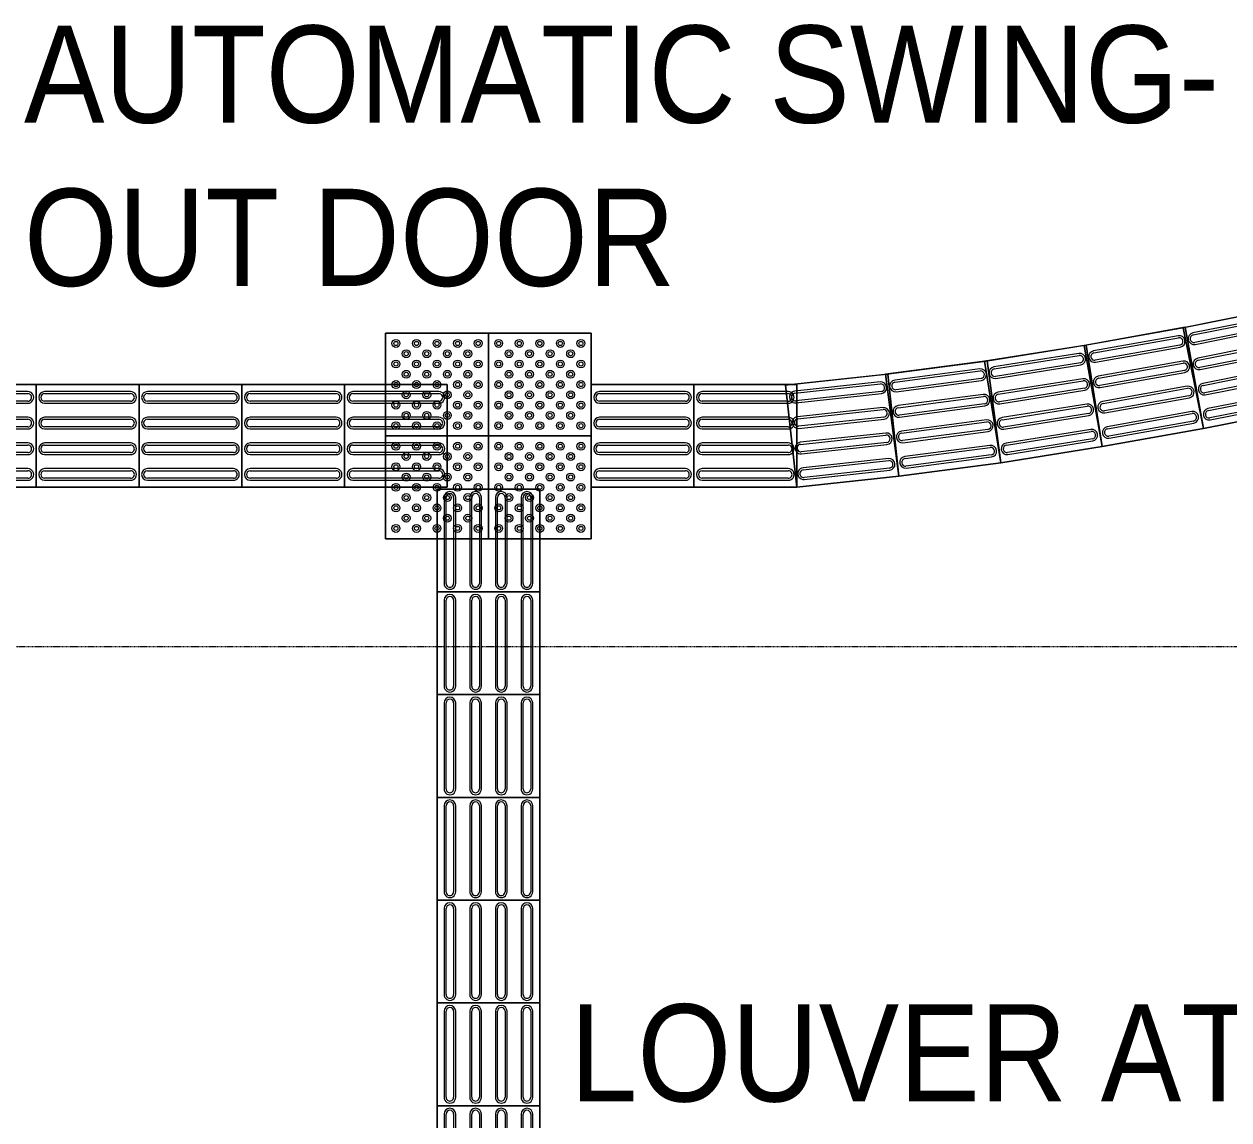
# Model space of a CAD drawing. Header units: millimetres. Extents: x 10569 to 232243, y -25347 to 80743.
# Drawn here: x 83084 to 86601, y 52536 to 55735 of the extents above; entities that cross this region are included whole.
import ezdxf

# ---------------------------------------------------------------- set-up
doc = ezdxf.new("R2010")
doc.units = ezdxf.units.MM
doc.linetypes.add('Overhead', pattern=[3.96875, 2.38125, -1.5875])
for name, color, linetype, lineweight in [('A-FLOR-OVHD', 1, 'Overhead', 9), ('A-GENM', 13, 'Continuous', 20), ('G-ANNO-TEXT', 231, 'Continuous', 5)]:
    doc.layers.add(name, color=color, linetype=linetype, lineweight=lineweight)
doc.styles.add('Swis721 BT_6', font='swiss.ttf', dxfattribs={"width": 0.89, "height": 283.821263})

# ---------------------------------------------------------------- blocks, each defined once
blk = doc.blocks.new('DLN_Tactile - Directional Tiles-V450-TENDER DRAFT G_F')
at = {"layer": 'A-GENM'}
for p, q in [((150, 150), (-150, 150)), ((-150, 150), (-150, -30)), ((-150, -30), (-150, 150)), ((-150, 150), (150, 150)), ((150, -30), (150, 150)), ((150, 150), (150, -30)), ((-129.5, 125.5), (-129.5, -30)), ((-123.5, -30), (-123.5, 125.5)), ((-101.5, 125.5), (-101.5, -30)), ((-95.5, -30), (-95.5, 125.5)), ((-54.5, 125.5), (-54.5, -30)), ((-48.5, -30), (-48.5, 125.5)), ((-26.5, 125.5), (-26.5, -30)), ((-20.5, -30), (-20.5, 125.5)), ((20.5, 125.5), (20.5, -30)), ((26.5, -30), (26.5, 125.5)), ((48.5, 125.5), (48.5, -30)), ((54.5, -30), (54.5, 125.5)), ((95.5, 125.5), (95.5, -30)), ((101.5, -30), (101.5, 125.5)), ((123.5, 125.5), (123.5, -30)), ((129.5, -30), (129.5, 125.5)), ((-150, -30), (-150, -150)), ((-150, -150), (-150, -30)), ((-129.5, -30), (-129.5, -125.5)), ((-123.5, -125.5), (-123.5, -30)), ((-101.5, -30), (-101.5, -125.5)), ((-95.5, -125.5), (-95.5, -30)), ((-54.5, -30), (-54.5, -125.5)), ((-48.5, -125.5), (-48.5, -30)), ((-26.5, -30), (-26.5, -125.5)), ((-20.5, -125.5), (-20.5, -30)), ((20.5, -30), (20.5, -125.5)), ((26.5, -125.5), (26.5, -30)), ((48.5, -30), (48.5, -125.5)), ((54.5, -125.5), (54.5, -30)), ((95.5, -30), (95.5, -125.5)), ((101.5, -125.5), (101.5, -30)), ((123.5, -30), (123.5, -125.5)), ((129.5, -125.5), (129.5, -30)), ((150, -150), (150, -30)), ((150, -30), (150, -150)), ((-150, -150), (150, -150)), ((150, -150), (-150, -150))]:
    blk.add_line(p, q, dxfattribs=at)
for centre, radius, start, end in [((-112.5, 125.5), 17, 360, 180), ((-37.5, 125.5), 17, 360, 180), ((37.5, 125.5), 17, 360, 180), ((112.5, 125.5), 17, 360, 180), ((-112.5, 125.5), 11, 360, 180), ((-37.5, 125.5), 11, 360, 180), ((37.5, 125.5), 11, 360, 180), ((112.5, 125.5), 11, 360, 180), ((-112.5, -125.5), 17, 180, 360), ((-112.5, -125.5), 11, 180, 360), ((-37.5, -125.5), 17, 180, 360), ((-37.5, -125.5), 11, 180, 360), ((37.5, -125.5), 17, 180, 360), ((37.5, -125.5), 11, 180, 360), ((112.5, -125.5), 17, 180, 360), ((112.5, -125.5), 11, 180, 360)]:
    blk.add_arc(centre, radius, start, end, dxfattribs=at)
blk = doc.blocks.new('DLN_Tactile - Directional Tiles-3867766-TENDER DRAFT G_F')
at = {"layer": 'A-GENM'}
for p, q in [((150, 150), (-150, 150)), ((-150, 150), (-150, -150)), ((-150, -150), (-150, 150)), ((-150, 150), (150, 150)), ((150, -150), (150, 150)), ((150, 150), (150, -150)), ((-129.5, 125.5), (-129.5, -125.5)), ((-123.5, -125.5), (-123.5, 125.5)), ((-101.5, 125.5), (-101.5, -125.5)), ((-95.5, -125.5), (-95.5, 125.5)), ((-54.5, 125.5), (-54.5, -125.5)), ((-48.5, -125.5), (-48.5, 125.5)), ((-26.5, 125.5), (-26.5, -125.5)), ((-20.5, -125.5), (-20.5, 125.5)), ((20.5, 125.5), (20.5, -125.5)), ((26.5, -125.5), (26.5, 125.5)), ((48.5, 125.5), (48.5, -125.5)), ((54.5, -125.5), (54.5, 125.5)), ((95.5, 125.5), (95.5, -125.5)), ((101.5, -125.5), (101.5, 125.5)), ((123.5, 125.5), (123.5, -125.5)), ((129.5, -125.5), (129.5, 125.5)), ((-150, -150), (150, -150)), ((150, -150), (-150, -150))]:
    blk.add_line(p, q, dxfattribs=at)
for centre, radius, start, end in [((-112.5, 125.5), 17, 360, 180), ((-37.5, 125.5), 17, 360, 180), ((37.5, 125.5), 17, 360, 180), ((112.5, 125.5), 17, 360, 180), ((-112.5, 125.5), 11, 360, 180), ((-37.5, 125.5), 11, 360, 180), ((37.5, 125.5), 11, 360, 180), ((112.5, 125.5), 11, 360, 180), ((-112.5, -125.5), 17, 180, 360), ((-112.5, -125.5), 11, 180, 360), ((-37.5, -125.5), 17, 180, 360), ((-37.5, -125.5), 11, 180, 360), ((37.5, -125.5), 17, 180, 360), ((37.5, -125.5), 11, 180, 360), ((112.5, -125.5), 17, 180, 360), ((112.5, -125.5), 11, 180, 360)]:
    blk.add_arc(centre, radius, start, end, dxfattribs=at)
blk = doc.blocks.new('DLN_Tactile - Directional Tiles-V451-TENDER DRAFT G_F')
at = {"layer": 'A-GENM'}
for p, q in [((150, 150), (-150, 150)), ((-150, 150), (-150, -150)), ((-150, -5), (-150, 150)), ((-150, 150), (150, 150)), ((150, -150), (150, 150)), ((150, 150), (150, -5)), ((-129.5, 125.5), (-129.5, -125.5)), ((-123.5, -125.5), (-123.5, 125.5)), ((-101.5, 125.5), (-101.5, -125.5)), ((-95.5, -125.5), (-95.5, 125.5)), ((-54.5, 125.5), (-54.5, -125.5)), ((-48.5, -125.5), (-48.5, 125.5)), ((-26.5, 125.5), (-26.5, -125.5)), ((-20.5, -125.5), (-20.5, 125.5)), ((20.5, 125.5), (20.5, -125.5)), ((26.5, -125.5), (26.5, 125.5)), ((48.5, 125.5), (48.5, -125.5)), ((54.5, -125.5), (54.5, 125.5)), ((95.5, 125.5), (95.5, -125.5)), ((101.5, -125.5), (101.5, 125.5)), ((123.5, 125.5), (123.5, -125.5)), ((129.5, -125.5), (129.5, 125.5)), ((-150, -150), (-150, -5)), ((150, -5), (150, -150)), ((-150, -150), (150, -150)), ((150, -150), (-150, -150))]:
    blk.add_line(p, q, dxfattribs=at)
for centre, radius, start, end in [((-112.5, 125.5), 17, 360, 180), ((-37.5, 125.5), 17, 360, 180), ((37.5, 125.5), 17, 360, 180), ((112.5, 125.5), 17, 360, 180), ((-112.5, 125.5), 11, 360, 180), ((-37.5, 125.5), 11, 360, 180), ((37.5, 125.5), 11, 360, 180), ((112.5, 125.5), 11, 360, 180), ((-112.5, -125.5), 17, 180, 360), ((-112.5, -125.5), 11, 180, 360), ((-37.5, -125.5), 17, 180, 360), ((-37.5, -125.5), 11, 180, 360), ((37.5, -125.5), 17, 180, 360), ((37.5, -125.5), 11, 180, 360), ((112.5, -125.5), 17, 180, 360), ((112.5, -125.5), 11, 180, 360)]:
    blk.add_arc(centre, radius, start, end, dxfattribs=at)
blk = doc.blocks.new('DLN_Tactile - Positional Tiles-V681-TENDER DRAFT G_F')
at = {"layer": 'A-GENM'}
for p, q in [((150, 150), (-150, 150)), ((-150, 150), (-150, -150)), ((-150, 0), (-150, 150)), ((-150, 150), (150, 150)), ((150, -150), (150, 150)), ((150, 150), (150, -150)), ((-150, -150), (-150, 0)), ((-150, -150), (150, -150)), ((30, -150), (-150, -150)), ((150, -150), (30, -150))]:
    blk.add_line(p, q, dxfattribs=at)
for centre, radius in [((-120, 120), 11.5), ((-120, 120), 6), ((-60, 120), 11.5), ((-60, 120), 6), ((0, 120), 11.5), ((0, 120), 6), ((60, 120), 11.5), ((60, 120), 6), ((120, 120), 11.5), ((120, 120), 6), ((-120, 60), 11.5), ((-90, 90), 11.5), ((-90, 90), 6), ((-60, 60), 11.5), ((-30, 90), 11.5), ((-30, 90), 6), ((0, 60), 11.5), ((30, 90), 11.5), ((30, 90), 6), ((60, 60), 11.5), ((90, 90), 11.5), ((90, 90), 6), ((120, 60), 11.5), ((-120, 60), 6), ((-90, 30), 11.5), ((-90, 30), 6), ((-60, 60), 6), ((-30, 30), 11.5), ((-30, 30), 6), ((0, 60), 6), ((30, 30), 11.5), ((30, 30), 6), ((60, 60), 6), ((90, 30), 11.5), ((90, 30), 6), ((120, 60), 6), ((-120, 0), 11.5), ((-120, 0), 6), ((-60, 0), 11.5), ((-60, 0), 6), ((0, 0), 11.5), ((0, 0), 6), ((60, 0), 11.5), ((60, 0), 6), ((120, 0), 11.5), ((120, 0), 6), ((-90, -30), 11.5), ((-90, -30), 6), ((-30, -30), 11.5), ((-30, -30), 6), ((30, -30), 11.5), ((30, -30), 6), ((90, -30), 11.5), ((90, -30), 6), ((-120, -60), 11.5), ((-120, -60), 6), ((-60, -60), 11.5), ((-60, -60), 6), ((0, -60), 11.5), ((0, -60), 6), ((60, -60), 11.5), ((60, -60), 6), ((120, -60), 11.5), ((120, -60), 6), ((-90, -90), 11.5), ((-90, -90), 6), ((-30, -90), 11.5), ((-30, -90), 6), ((30, -90), 11.5), ((30, -90), 6), ((90, -90), 11.5), ((90, -90), 6), ((-120, -120), 11.5), ((-120, -120), 6), ((-60, -120), 11.5), ((-60, -120), 6), ((0, -120), 11.5), ((0, -120), 6), ((60, -120), 11.5), ((60, -120), 6), ((120, -120), 11.5), ((120, -120), 6)]:
    blk.add_circle(centre, radius, dxfattribs=at)
blk = doc.blocks.new('DLN_Tactile - Positional Tiles-V680-TENDER DRAFT G_F')
at = {"layer": 'A-GENM'}
for p, q in [((150, 150), (-150, 150)), ((-150, 150), (-150, -150)), ((-150, -150), (-150, 150)), ((-150, 150), (150, 150)), ((150, -150), (150, 150)), ((150, 150), (150, 0)), ((150, 0), (150, -150)), ((-150, -150), (150, -150)), ((150, -150), (-150, -150))]:
    blk.add_line(p, q, dxfattribs=at)
for centre, radius in [((-120, 120), 11.5), ((-120, 120), 6), ((-60, 120), 11.5), ((-60, 120), 6), ((0, 120), 11.5), ((0, 120), 6), ((60, 120), 11.5), ((60, 120), 6), ((120, 120), 11.5), ((120, 120), 6), ((-120, 60), 11.5), ((-90, 90), 11.5), ((-90, 90), 6), ((-60, 60), 11.5), ((-30, 90), 11.5), ((-30, 90), 6), ((0, 60), 11.5), ((30, 90), 11.5), ((30, 90), 6), ((60, 60), 11.5), ((90, 90), 11.5), ((90, 90), 6), ((120, 60), 11.5), ((-120, 60), 6), ((-90, 30), 11.5), ((-90, 30), 6), ((-60, 60), 6), ((-30, 30), 11.5), ((-30, 30), 6), ((0, 60), 6), ((30, 30), 11.5), ((30, 30), 6), ((60, 60), 6), ((90, 30), 11.5), ((90, 30), 6), ((120, 60), 6), ((-120, 0), 11.5), ((-120, 0), 6), ((-60, 0), 11.5), ((-60, 0), 6), ((0, 0), 11.5), ((0, 0), 6), ((60, 0), 11.5), ((60, 0), 6), ((120, 0), 11.5), ((120, 0), 6), ((-90, -30), 11.5), ((-90, -30), 6), ((-30, -30), 11.5), ((-30, -30), 6), ((30, -30), 11.5), ((30, -30), 6), ((90, -30), 11.5), ((90, -30), 6), ((-120, -60), 11.5), ((-120, -60), 6), ((-60, -60), 11.5), ((-60, -60), 6), ((0, -60), 11.5), ((0, -60), 6), ((60, -60), 11.5), ((60, -60), 6), ((120, -60), 11.5), ((120, -60), 6), ((-90, -90), 11.5), ((-90, -90), 6), ((-30, -90), 11.5), ((-30, -90), 6), ((30, -90), 11.5), ((30, -90), 6), ((90, -90), 11.5), ((90, -90), 6), ((-120, -120), 11.5), ((-120, -120), 6), ((-60, -120), 11.5), ((-60, -120), 6), ((0, -120), 11.5), ((0, -120), 6), ((60, -120), 11.5), ((60, -120), 6), ((120, -120), 11.5), ((120, -120), 6)]:
    blk.add_circle(centre, radius, dxfattribs=at)
blk = doc.blocks.new('DLN_Tactile - Positional Tiles-V682-TENDER DRAFT G_F')
at = {"layer": 'A-GENM'}
for p, q in [((150, 150), (-150, 150)), ((-150, 150), (-150, -150)), ((-150, 0), (-150, 150)), ((-150, 150), (30, 150)), ((30, 150), (150, 150)), ((150, -150), (150, 150)), ((150, 150), (150, -5)), ((-150, -150), (-150, 0)), ((150, -5), (150, -150)), ((-150, -150), (150, -150)), ((0, -150), (-150, -150)), ((150, -150), (0, -150))]:
    blk.add_line(p, q, dxfattribs=at)
for centre, radius in [((-120, 120), 11.5), ((-120, 120), 6), ((-60, 120), 11.5), ((-60, 120), 6), ((0, 120), 11.5), ((0, 120), 6), ((60, 120), 11.5), ((60, 120), 6), ((120, 120), 11.5), ((120, 120), 6), ((-120, 60), 11.5), ((-90, 90), 11.5), ((-90, 90), 6), ((-60, 60), 11.5), ((-30, 90), 11.5), ((-30, 90), 6), ((0, 60), 11.5), ((30, 90), 11.5), ((30, 90), 6), ((60, 60), 11.5), ((90, 90), 11.5), ((90, 90), 6), ((120, 60), 11.5), ((-120, 60), 6), ((-90, 30), 11.5), ((-90, 30), 6), ((-60, 60), 6), ((-30, 30), 11.5), ((-30, 30), 6), ((0, 60), 6), ((30, 30), 11.5), ((30, 30), 6), ((60, 60), 6), ((90, 30), 11.5), ((90, 30), 6), ((120, 60), 6), ((-120, 0), 11.5), ((-120, 0), 6), ((-60, 0), 11.5), ((-60, 0), 6), ((0, 0), 11.5), ((0, 0), 6), ((60, 0), 11.5), ((60, 0), 6), ((120, 0), 11.5), ((120, 0), 6), ((-90, -30), 11.5), ((-90, -30), 6), ((-30, -30), 11.5), ((-30, -30), 6), ((30, -30), 11.5), ((30, -30), 6), ((90, -30), 11.5), ((90, -30), 6), ((-120, -60), 11.5), ((-120, -60), 6), ((-60, -60), 11.5), ((-60, -60), 6), ((0, -60), 11.5), ((0, -60), 6), ((60, -60), 11.5), ((60, -60), 6), ((120, -60), 11.5), ((120, -60), 6), ((-90, -90), 11.5), ((-90, -90), 6), ((-30, -90), 11.5), ((-30, -90), 6), ((30, -90), 11.5), ((30, -90), 6), ((90, -90), 11.5), ((90, -90), 6), ((-120, -120), 11.5), ((-120, -120), 6), ((-60, -120), 11.5), ((-60, -120), 6), ((0, -120), 11.5), ((0, -120), 6), ((60, -120), 11.5), ((60, -120), 6), ((120, -120), 11.5), ((120, -120), 6)]:
    blk.add_circle(centre, radius, dxfattribs=at)
blk = doc.blocks.new('DLN_Tactile - Positional Tiles-V683-TENDER DRAFT G_F')
at = {"layer": 'A-GENM'}
for p, q in [((150, 150), (-150, 150)), ((-150, 150), (-150, -150)), ((-150, -5), (-150, 150)), ((-150, 150), (150, 150)), ((150, -150), (150, 150)), ((150, 150), (150, 0)), ((-150, -150), (-150, -5)), ((150, 0), (150, -150)), ((-150, -150), (150, -150)), ((0, -150), (-150, -150)), ((150, -150), (0, -150))]:
    blk.add_line(p, q, dxfattribs=at)
for centre, radius in [((-120, 120), 11.5), ((-120, 120), 6), ((-60, 120), 11.5), ((-60, 120), 6), ((0, 120), 11.5), ((0, 120), 6), ((60, 120), 11.5), ((60, 120), 6), ((120, 120), 11.5), ((120, 120), 6), ((-120, 60), 11.5), ((-90, 90), 11.5), ((-90, 90), 6), ((-60, 60), 11.5), ((-30, 90), 11.5), ((-30, 90), 6), ((0, 60), 11.5), ((30, 90), 11.5), ((30, 90), 6), ((60, 60), 11.5), ((90, 90), 11.5), ((90, 90), 6), ((120, 60), 11.5), ((-120, 60), 6), ((-90, 30), 11.5), ((-90, 30), 6), ((-60, 60), 6), ((-30, 30), 11.5), ((-30, 30), 6), ((0, 60), 6), ((30, 30), 11.5), ((30, 30), 6), ((60, 60), 6), ((90, 30), 11.5), ((90, 30), 6), ((120, 60), 6), ((-120, 0), 11.5), ((-120, 0), 6), ((-60, 0), 11.5), ((-60, 0), 6), ((0, 0), 11.5), ((0, 0), 6), ((60, 0), 11.5), ((60, 0), 6), ((120, 0), 11.5), ((120, 0), 6), ((-90, -30), 11.5), ((-90, -30), 6), ((-30, -30), 11.5), ((-30, -30), 6), ((30, -30), 11.5), ((30, -30), 6), ((90, -30), 11.5), ((90, -30), 6), ((-120, -60), 11.5), ((-120, -60), 6), ((-60, -60), 11.5), ((-60, -60), 6), ((0, -60), 11.5), ((0, -60), 6), ((60, -60), 11.5), ((60, -60), 6), ((120, -60), 11.5), ((120, -60), 6), ((-90, -90), 11.5), ((-90, -90), 6), ((-30, -90), 11.5), ((-30, -90), 6), ((30, -90), 11.5), ((30, -90), 6), ((90, -90), 11.5), ((90, -90), 6), ((-120, -120), 11.5), ((-120, -120), 6), ((-60, -120), 11.5), ((-60, -120), 6), ((0, -120), 11.5), ((0, -120), 6), ((60, -120), 11.5), ((60, -120), 6), ((120, -120), 11.5), ((120, -120), 6)]:
    blk.add_circle(centre, radius, dxfattribs=at)
blk = doc.blocks.new('DLN_Tactile - Directional Tiles-V687-TENDER DRAFT G_F')
at = {"layer": 'A-GENM'}
for p, q in [((150, 150), (-150, 150)), ((-150, 150), (-150, -150)), ((-150, 30), (-150, 150)), ((-150, 150), (150, 150)), ((150, -150), (150, 150)), ((150, 150), (150, 30)), ((-129.5, 125.5), (-129.5, -125.5)), ((-123.5, -125.5), (-123.5, 125.5)), ((-101.5, 125.5), (-101.5, -125.5)), ((-95.5, -125.5), (-95.5, 125.5)), ((-54.5, 125.5), (-54.5, -125.5)), ((-48.5, -125.5), (-48.5, 125.5)), ((-26.5, 125.5), (-26.5, -125.5)), ((-20.5, -125.5), (-20.5, 125.5)), ((20.5, 125.5), (20.5, -125.5)), ((26.5, -125.5), (26.5, 125.5)), ((48.5, 125.5), (48.5, -125.5)), ((54.5, -125.5), (54.5, 125.5)), ((95.5, 125.5), (95.5, -125.5)), ((101.5, -125.5), (101.5, 125.5)), ((123.5, 125.5), (123.5, -125.5)), ((129.5, -125.5), (129.5, 125.5)), ((-150, -150), (-150, 30)), ((150, 30), (150, -150)), ((-150, -150), (150, -150)), ((150, -150), (-150, -150))]:
    blk.add_line(p, q, dxfattribs=at)
for centre, radius, start, end in [((-112.5, 125.5), 17, 360, 180), ((-37.5, 125.5), 17, 360, 180), ((37.5, 125.5), 17, 360, 180), ((112.5, 125.5), 17, 360, 180), ((-112.5, 125.5), 11, 360, 180), ((-37.5, 125.5), 11, 360, 180), ((37.5, 125.5), 11, 360, 180), ((112.5, 125.5), 11, 360, 180), ((-112.5, -125.5), 17, 180, 360), ((-112.5, -125.5), 11, 180, 360), ((-37.5, -125.5), 17, 180, 360), ((-37.5, -125.5), 11, 180, 360), ((37.5, -125.5), 17, 180, 360), ((37.5, -125.5), 11, 180, 360), ((112.5, -125.5), 17, 180, 360), ((112.5, -125.5), 11, 180, 360)]:
    blk.add_arc(centre, radius, start, end, dxfattribs=at)
blk = doc.blocks.new('DLN_Tactile - Directional Tiles-V688-TENDER DRAFT G_F')
at = {"layer": 'A-GENM'}
for p, q in [((150, 150), (-150, 150)), ((-150, 150), (-150, -150)), ((-150, -150), (-150, 150)), ((-150, 150), (150, 150)), ((150, -150), (150, 150)), ((150, 150), (150, -133.7)), ((-129.5, 125.5), (-129.5, -125.5)), ((-123.5, -125.5), (-123.5, 125.5)), ((-101.5, 125.5), (-101.5, -125.5)), ((-95.5, -125.5), (-95.5, 125.5)), ((-54.5, 125.5), (-54.5, -125.5)), ((-48.5, -125.5), (-48.5, 125.5)), ((-26.5, 125.5), (-26.5, -125.5)), ((-20.5, -125.5), (-20.5, 125.5)), ((20.5, 125.5), (20.5, -125.5)), ((26.5, -125.5), (26.5, 125.5)), ((48.5, 125.5), (48.5, -125.5)), ((54.5, -125.5), (54.5, 125.5)), ((95.5, 125.5), (95.5, -125.5)), ((101.5, -125.5), (101.5, 125.5)), ((123.5, 125.5), (123.5, -125.5)), ((129.5, -125.5), (129.5, 125.5)), ((150, -133.7), (150, -150)), ((-150, -150), (150, -150)), ((150, -150), (-150, -150))]:
    blk.add_line(p, q, dxfattribs=at)
for centre, radius, start, end in [((-112.5, 125.5), 17, 360, 180), ((-37.5, 125.5), 17, 360, 180), ((37.5, 125.5), 17, 360, 180), ((112.5, 125.5), 17, 360, 180), ((-112.5, 125.5), 11, 360, 180), ((-37.5, 125.5), 11, 360, 180), ((37.5, 125.5), 11, 360, 180), ((112.5, 125.5), 11, 360, 180), ((-112.5, -125.5), 17, 180, 360), ((-112.5, -125.5), 11, 180, 360), ((-37.5, -125.5), 17, 180, 360), ((-37.5, -125.5), 11, 180, 360), ((37.5, -125.5), 17, 180, 360), ((37.5, -125.5), 11, 180, 360), ((112.5, -125.5), 17, 180, 360), ((112.5, -125.5), 11, 180, 360)]:
    blk.add_arc(centre, radius, start, end, dxfattribs=at)
blk = doc.blocks.new('DLN_Tactile - Directional Tiles-V690-TENDER DRAFT G_F')
at = {"layer": 'A-GENM'}
for p, q in [((150, 150), (-150, 150)), ((-150, 150), (-150, -150)), ((-150, -150), (-150, 150)), ((-150, 150), (150, 150)), ((150, -150), (150, 150)), ((150, 150), (150, 133.7)), ((-129.5, 125.5), (-129.5, -125.5)), ((-123.5, -125.5), (-123.5, 125.5)), ((-101.5, 125.5), (-101.5, -125.5)), ((-95.5, -125.5), (-95.5, 125.5)), ((-54.5, 125.5), (-54.5, -125.5)), ((-48.5, -125.5), (-48.5, 125.5)), ((-26.5, 125.5), (-26.5, -125.5)), ((-20.5, -125.5), (-20.5, 125.5)), ((20.5, 125.5), (20.5, -125.5)), ((26.5, -125.5), (26.5, 125.5)), ((48.5, 125.5), (48.5, -125.5)), ((54.5, -125.5), (54.5, 125.5)), ((95.5, 125.5), (95.5, -125.5)), ((101.5, -125.5), (101.5, 125.5)), ((123.5, 125.5), (123.5, -125.5)), ((129.5, -125.5), (129.5, 125.5)), ((150, 133.7), (150, -146.6)), ((-150, -150), (150, -150)), ((150, -150), (-150, -150)), ((150, -146.6), (150, -150))]:
    blk.add_line(p, q, dxfattribs=at)
for centre, radius, start, end in [((-112.5, 125.5), 17, 360, 180), ((-37.5, 125.5), 17, 360, 180), ((37.5, 125.5), 17, 360, 180), ((112.5, 125.5), 17, 360, 180), ((-112.5, 125.5), 11, 360, 180), ((-37.5, 125.5), 11, 360, 180), ((37.5, 125.5), 11, 360, 180), ((112.5, 125.5), 11, 360, 180), ((-112.5, -125.5), 17, 180, 360), ((-112.5, -125.5), 11, 180, 360), ((-37.5, -125.5), 17, 180, 360), ((-37.5, -125.5), 11, 180, 360), ((37.5, -125.5), 17, 180, 360), ((37.5, -125.5), 11, 180, 360), ((112.5, -125.5), 17, 180, 360), ((112.5, -125.5), 11, 180, 360)]:
    blk.add_arc(centre, radius, start, end, dxfattribs=at)
blk = doc.blocks.new('DLN_Tactile - Directional Tiles-V691-TENDER DRAFT G_F')
at = {"layer": 'A-GENM'}
for p, q in [((150, 150), (-150, 150)), ((-150, 150), (-150, -150)), ((-150, -150), (-150, 150)), ((-150, 150), (150, 150)), ((150, -150), (150, 150)), ((150, 150), (150, 146.6)), ((150, 146.6), (150, -145.9)), ((-129.5, 125.5), (-129.5, -125.5)), ((-123.5, -125.5), (-123.5, 125.5)), ((-101.5, 125.5), (-101.5, -125.5)), ((-95.5, -125.5), (-95.5, 125.5)), ((-54.5, 125.5), (-54.5, -125.5)), ((-48.5, -125.5), (-48.5, 125.5)), ((-26.5, 125.5), (-26.5, -125.5)), ((-20.5, -125.5), (-20.5, 125.5)), ((20.5, 125.5), (20.5, -125.5)), ((26.5, -125.5), (26.5, 125.5)), ((48.5, 125.5), (48.5, -125.5)), ((54.5, -125.5), (54.5, 125.5)), ((95.5, 125.5), (95.5, -125.5)), ((101.5, -125.5), (101.5, 125.5)), ((123.5, 125.5), (123.5, -125.5)), ((129.5, -125.5), (129.5, 125.5)), ((-150, -150), (150, -150)), ((150, -150), (-150, -150)), ((150, -145.9), (150, -150))]:
    blk.add_line(p, q, dxfattribs=at)
for centre, radius, start, end in [((-112.5, 125.5), 17, 360, 180), ((-37.5, 125.5), 17, 360, 180), ((37.5, 125.5), 17, 360, 180), ((112.5, 125.5), 17, 360, 180), ((-112.5, 125.5), 11, 360, 180), ((-37.5, 125.5), 11, 360, 180), ((37.5, 125.5), 11, 360, 180), ((112.5, 125.5), 11, 360, 180), ((-112.5, -125.5), 17, 180, 360), ((-112.5, -125.5), 11, 180, 360), ((-37.5, -125.5), 17, 180, 360), ((-37.5, -125.5), 11, 180, 360), ((37.5, -125.5), 17, 180, 360), ((37.5, -125.5), 11, 180, 360), ((112.5, -125.5), 17, 180, 360), ((112.5, -125.5), 11, 180, 360)]:
    blk.add_arc(centre, radius, start, end, dxfattribs=at)
blk = doc.blocks.new('DLN_Tactile - Directional Tiles-V692-TENDER DRAFT G_F')
at = {"layer": 'A-GENM'}
for p, q in [((150, 150), (-150, 150)), ((-150, 150), (-150, -150)), ((-150, -150), (-150, 150)), ((-150, 150), (150, 150)), ((150, -150), (150, 150)), ((150, 150), (150, 145.9)), ((150, 145.9), (150, -147.1)), ((-129.5, 125.5), (-129.5, -125.5)), ((-123.5, -125.5), (-123.5, 125.5)), ((-101.5, 125.5), (-101.5, -125.5)), ((-95.5, -125.5), (-95.5, 125.5)), ((-54.5, 125.5), (-54.5, -125.5)), ((-48.5, -125.5), (-48.5, 125.5)), ((-26.5, 125.5), (-26.5, -125.5)), ((-20.5, -125.5), (-20.5, 125.5)), ((20.5, 125.5), (20.5, -125.5)), ((26.5, -125.5), (26.5, 125.5)), ((48.5, 125.5), (48.5, -125.5)), ((54.5, -125.5), (54.5, 125.5)), ((95.5, 125.5), (95.5, -125.5)), ((101.5, -125.5), (101.5, 125.5)), ((123.5, 125.5), (123.5, -125.5)), ((129.5, -125.5), (129.5, 125.5)), ((-150, -150), (150, -150)), ((150, -150), (-150, -150)), ((150, -147.1), (150, -150))]:
    blk.add_line(p, q, dxfattribs=at)
for centre, radius, start, end in [((-112.5, 125.5), 17, 360, 180), ((-37.5, 125.5), 17, 360, 180), ((37.5, 125.5), 17, 360, 180), ((112.5, 125.5), 17, 360, 180), ((-112.5, 125.5), 11, 360, 180), ((-37.5, 125.5), 11, 360, 180), ((37.5, 125.5), 11, 360, 180), ((112.5, 125.5), 11, 360, 180), ((-112.5, -125.5), 17, 180, 360), ((-112.5, -125.5), 11, 180, 360), ((-37.5, -125.5), 17, 180, 360), ((-37.5, -125.5), 11, 180, 360), ((37.5, -125.5), 17, 180, 360), ((37.5, -125.5), 11, 180, 360), ((112.5, -125.5), 17, 180, 360), ((112.5, -125.5), 11, 180, 360)]:
    blk.add_arc(centre, radius, start, end, dxfattribs=at)
blk = doc.blocks.new('DLN_Tactile - Directional Tiles-V693-TENDER DRAFT G_F')
at = {"layer": 'A-GENM'}
for p, q in [((150, 150), (-150, 150)), ((-150, 150), (-150, -150)), ((-150, -150), (-150, 150)), ((-150, 150), (150, 150)), ((150, -150), (150, 150)), ((150, 150), (150, 147.1)), ((150, 147.1), (150, -147)), ((-129.5, 125.5), (-129.5, -125.5)), ((-123.5, -125.5), (-123.5, 125.5)), ((-101.5, 125.5), (-101.5, -125.5)), ((-95.5, -125.5), (-95.5, 125.5)), ((-54.5, 125.5), (-54.5, -125.5)), ((-48.5, -125.5), (-48.5, 125.5)), ((-26.5, 125.5), (-26.5, -125.5)), ((-20.5, -125.5), (-20.5, 125.5)), ((20.5, 125.5), (20.5, -125.5)), ((26.5, -125.5), (26.5, 125.5)), ((48.5, 125.5), (48.5, -125.5)), ((54.5, -125.5), (54.5, 125.5)), ((95.5, 125.5), (95.5, -125.5)), ((101.5, -125.5), (101.5, 125.5)), ((123.5, 125.5), (123.5, -125.5)), ((129.5, -125.5), (129.5, 125.5)), ((-150, -150), (150, -150)), ((150, -150), (-150, -150)), ((150, -147), (150, -150))]:
    blk.add_line(p, q, dxfattribs=at)
for centre, radius, start, end in [((-112.5, 125.5), 17, 360, 180), ((-37.5, 125.5), 17, 360, 180), ((37.5, 125.5), 17, 360, 180), ((112.5, 125.5), 17, 360, 180), ((-112.5, 125.5), 11, 360, 180), ((-37.5, 125.5), 11, 360, 180), ((37.5, 125.5), 11, 360, 180), ((112.5, 125.5), 11, 360, 180), ((-112.5, -125.5), 17, 180, 360), ((-112.5, -125.5), 11, 180, 360), ((-37.5, -125.5), 17, 180, 360), ((-37.5, -125.5), 11, 180, 360), ((37.5, -125.5), 17, 180, 360), ((37.5, -125.5), 11, 180, 360), ((112.5, -125.5), 17, 180, 360), ((112.5, -125.5), 11, 180, 360)]:
    blk.add_arc(centre, radius, start, end, dxfattribs=at)
blk = doc.blocks.new('DLN_Tactile - Directional Tiles-V694-TENDER DRAFT G_F')
at = {"layer": 'A-GENM'}
for p, q in [((150, 150), (-150, 150)), ((-150, 150), (-150, -150)), ((-150, -150), (-150, 150)), ((-150, 150), (150, 150)), ((150, -150), (150, 150)), ((150, 150), (150, 147)), ((150, 147), (150, -147.1)), ((-129.5, 125.5), (-129.5, -125.5)), ((-123.5, -125.5), (-123.5, 125.5)), ((-101.5, 125.5), (-101.5, -125.5)), ((-95.5, -125.5), (-95.5, 125.5)), ((-54.5, 125.5), (-54.5, -125.5)), ((-48.5, -125.5), (-48.5, 125.5)), ((-26.5, 125.5), (-26.5, -125.5)), ((-20.5, -125.5), (-20.5, 125.5)), ((20.5, 125.5), (20.5, -125.5)), ((26.5, -125.5), (26.5, 125.5)), ((48.5, 125.5), (48.5, -125.5)), ((54.5, -125.5), (54.5, 125.5)), ((95.5, 125.5), (95.5, -125.5)), ((101.5, -125.5), (101.5, 125.5)), ((123.5, 125.5), (123.5, -125.5)), ((129.5, -125.5), (129.5, 125.5)), ((-150, -150), (150, -150)), ((150, -150), (-150, -150)), ((150, -147.1), (150, -150))]:
    blk.add_line(p, q, dxfattribs=at)
for centre, radius, start, end in [((-112.5, 125.5), 17, 360, 180), ((-37.5, 125.5), 17, 360, 180), ((37.5, 125.5), 17, 360, 180), ((112.5, 125.5), 17, 360, 180), ((-112.5, 125.5), 11, 360, 180), ((-37.5, 125.5), 11, 360, 180), ((37.5, 125.5), 11, 360, 180), ((112.5, 125.5), 11, 360, 180), ((-112.5, -125.5), 17, 180, 360), ((-112.5, -125.5), 11, 180, 360), ((-37.5, -125.5), 17, 180, 360), ((-37.5, -125.5), 11, 180, 360), ((37.5, -125.5), 17, 180, 360), ((37.5, -125.5), 11, 180, 360), ((112.5, -125.5), 17, 180, 360), ((112.5, -125.5), 11, 180, 360)]:
    blk.add_arc(centre, radius, start, end, dxfattribs=at)

msp = doc.modelspace()

# ---------------------------------------------------------------- linework, layer by layer
at = {"layer": 'A-FLOR-OVHD'}
msp.add_line((48809.29296, 53917.48546), (90319.29296, 53917.48546), dxfattribs=at)

# ---------------------------------------------------------------- block references
at = {"layer": 'A-GENM'}
for name, p, rotation in [('DLN_Tactile - Directional Tiles-V694-TENDER DRAFT G_F', (86644.25949, 54730.70658), 101.2882583986366), ('DLN_Tactile - Directional Tiles-V693-TENDER DRAFT G_F', (86352.4371, 54675.46573), 100.1498194154117), ('DLN_Tactile - Directional Tiles-V692-TENDER DRAFT G_F', (86059.46969, 54625.88895), 99.05970674955924), ('DLN_Tactile - Directional Tiles-V691-TENDER DRAFT G_F', (85766.65388, 54583.26417), 97.50487418280582), ('DLN_Tactile - Directional Tiles-V690-TENDER DRAFT G_F', (85472.17564, 54547.84021), 96.21388242391195), ('DLN_Tactile - Directional Tiles-3867766-TENDER DRAFT G_F', (82969.29296, 54532.48546), 90.00000000000017), ('DLN_Tactile - Directional Tiles-3867766-TENDER DRAFT G_F', (83269.29296, 54532.48546), 90.00000000000017), ('DLN_Tactile - Directional Tiles-3867766-TENDER DRAFT G_F', (83569.29296, 54532.48546), 90.00000000000017), ('DLN_Tactile - Directional Tiles-3867766-TENDER DRAFT G_F', (83869.29296, 54532.48546), 90.00000000000017), ('DLN_Tactile - Directional Tiles-V687-TENDER DRAFT G_F', (84169.29296, 54532.48546), 90.00000000000017), ('DLN_Tactile - Directional Tiles-3867766-TENDER DRAFT G_F', (84889.29296, 54532.48546), 90.00000000000017), ('DLN_Tactile - Directional Tiles-V688-TENDER DRAFT G_F', (85189.29296, 54532.48546), 90.00000000000017), ('DLN_Tactile - Directional Tiles-V451-TENDER DRAFT G_F', (84439.29296, 54227.48546), 180), ('DLN_Tactile - Directional Tiles-3867766-TENDER DRAFT G_F', (84439.29296, 53927.48546), 180), ('DLN_Tactile - Directional Tiles-3867766-TENDER DRAFT G_F', (84439.29296, 53627.48546), 180), ('DLN_Tactile - Directional Tiles-3867766-TENDER DRAFT G_F', (84439.29296, 53327.48546), 180), ('DLN_Tactile - Directional Tiles-3867766-TENDER DRAFT G_F', (84439.29296, 53027.48546), 180), ('DLN_Tactile - Directional Tiles-3867766-TENDER DRAFT G_F', (84439.29296, 52727.48546), 180), ('DLN_Tactile - Directional Tiles-V450-TENDER DRAFT G_F', (84439.29296, 52427.48546), 180)]:
    msp.add_blockref(name, p, dxfattribs=dict(at, rotation=rotation))
for name, p in [('DLN_Tactile - Positional Tiles-V681-TENDER DRAFT G_F', (84289.29296, 54682.48546)), ('DLN_Tactile - Positional Tiles-V680-TENDER DRAFT G_F', (84589.29296, 54682.48546)), ('DLN_Tactile - Positional Tiles-V682-TENDER DRAFT G_F', (84289.29296, 54382.48546)), ('DLN_Tactile - Positional Tiles-V683-TENDER DRAFT G_F', (84589.29296, 54382.48546))]:
    msp.add_blockref(name, p, dxfattribs=at)

# ---------------------------------------------------------------- texts
at = {"layer": 'G-ANNO-TEXT', "color": 7, "char_height": 283.8212635, "attachment_point": 1, "line_spacing_factor": 1.00667, "style": 'Swis721 BT_6'}
for s, insert, width in [('AUTOMATIC SWING-\\POUT DOOR', (83083.40975, 55730.41515), 4017.6), ('LOUVER AT H/L', (84677.819, 52873.58174), 3034.8)]:
    msp.add_mtext(s, dxfattribs=dict(at, insert=insert, width=width))

doc.saveas('drawing.dxf')
